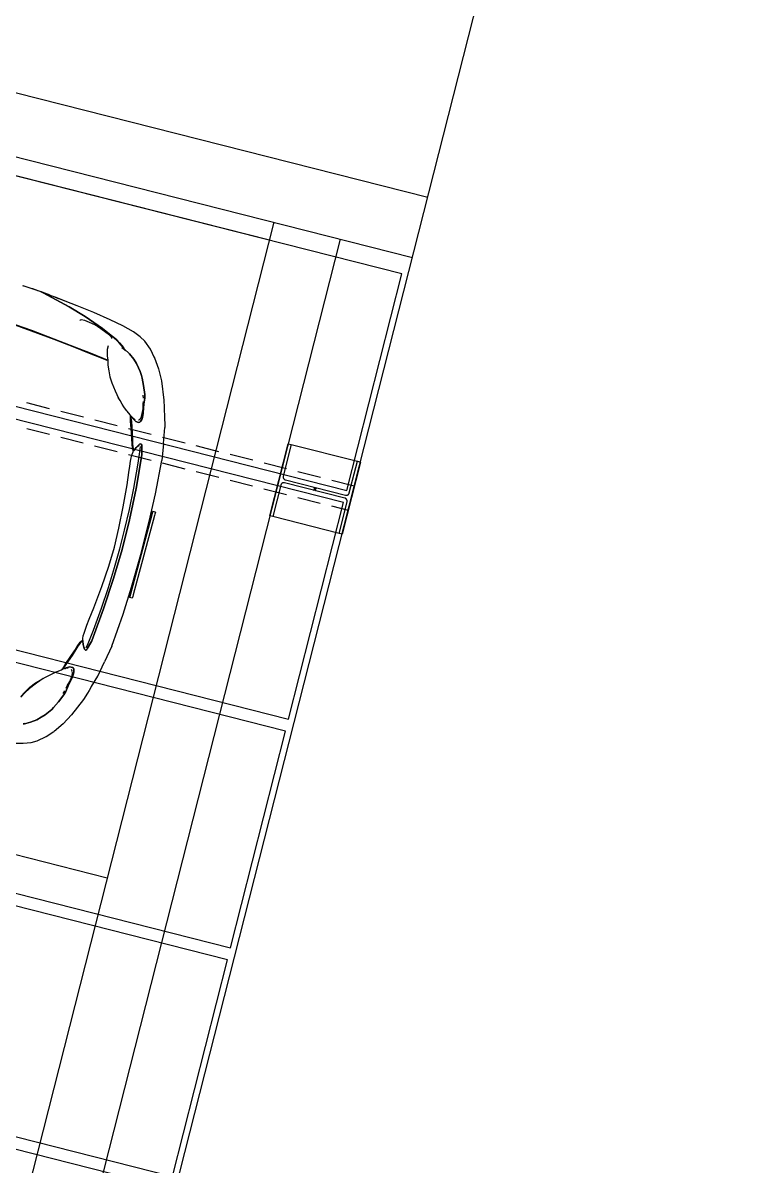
# Model space of a CAD drawing. Header units: inches. Extents: x 6322 to 85903, y -36042 to 7673.
# Drawn here: x 78291.2 to 78407.3, y 1831 to 2015.1 of the extents above; entities that cross this region are included whole.
import ezdxf

# ---------------------------------------------------------------- set-up
doc = ezdxf.new("R2010")
doc.units = ezdxf.units.IN
doc.header["$LTSCALE"] = 10
doc.linetypes.add('Amconstr', pattern=[9999, 9999, 0])
doc.linetypes.add('HIDDEN2', pattern=[0.1875, 0.125, -0.0625])
for name, color, linetype in [('ADSK_ASSOC_ENTITY_BACKUPS', 7, 'Continuous'), ('afaq', 6, 'Continuous'), ('CAR1', 250, 'Continuous'), ('PARK LINE', 2, 'Continuous'), ('SHADE COL', 7, 'Continuous'), ('SHADE I SEC BEAM', 11, 'HIDDEN2'), ('SOLAR PANEL', 10, 'Continuous')]:
    doc.layers.add(name, color=color, linetype=linetype)

# ---------------------------------------------------------------- blocks, each defined once
blk = doc.blocks.new('A$C66fa2cac')
at = {"layer": 'SHADE COL', "color": 1, "linetype": 'Amconstr', "lineweight": 25}
for p, q in [((-5.5, 6), (5.5, 6)), ((-0.25, 0.25), (0.25, -0.25)), ((0.25, 0.25), (-0.25, -0.25)), ((5.5, -6), (-5.5, -6))]:
    blk.add_line(p, q, dxfattribs=at)
at = {"layer": 'SHADE COL', "linetype": 'Amconstr', "lineweight": 25}
blk.add_lwpolyline([(-6, -6), (-6, 6), (-5.5, 6), (-5.5, 0.75, 0.414214), (-5, 0.25), (5, 0.25, 0.414214), (5.5, 0.75), (5.5, 6), (6, 6), (6, -6), (5.5, -6), (5.5, -0.75, 0.414214), (5, -0.25), (-5, -0.25, 0.414214), (-5.5, -0.75), (-5.5, -6), (-6, -6)], format="xyb", dxfattribs=at)
blk = doc.blocks.new('*U106')
at = {"layer": 'SHADE COL', "linetype": 'Amconstr', "lineweight": 25, "xscale": -1, "rotation": 345.7461911167138}
blk.add_blockref('A$C66fa2cac', (-5.82, 1.48), dxfattribs=at)
blk = doc.blocks.new('*U87')
at = {"layer": 'SHADE COL', "color": 0, "linetype": 'ByBlock', "lineweight": -2}
blk.add_blockref('*U106', (-168.41, -662.94), dxfattribs=at)
blk = doc.blocks.new('*U180')
at = {"layer": 'SOLAR PANEL'}
blk.add_lwpolyline([(-39, 18), (-39, -18), (39, -18), (39, 18)], close=True, dxfattribs=at)
blk = doc.blocks.new('*U179')
at = {"layer": 'SOLAR PANEL', "color": 0, "linetype": 'ByBlock', "lineweight": -2}
for p in [(160, 722), (160, 684), (160, 646), (160, 608), (160, 570)]:
    blk.add_blockref('*U180', p, dxfattribs=at)
blk = doc.blocks.new('*U85')
at = {"layer": 'SOLAR PANEL', "xscale": -1, "rotation": 165.7461911174656}
blk.add_blockref('*U179', (-184.49, 86.07), dxfattribs=at)
blk = doc.blocks.new('*U86')
at = {"layer": 'ADSK_ASSOC_ENTITY_BACKUPS', "linetype": 'Amconstr', "lineweight": 25}
blk.add_blockref('*U85', (0, 0), dxfattribs=at)
at = {"layer": 'SOLAR PANEL', "color": 0, "linetype": 'ByBlock', "lineweight": -2}
blk.add_blockref('*U85', (0, 0), dxfattribs=at)
blk = doc.blocks.new('*U83')
at = {"layer": 'SHADE I SEC BEAM', "ltscale": 3}
blk.add_lwpolyline([(-0.49, -1.94), (-232.13, 56.91), (-231.15, 60.78), (0.49, 1.94)], close=True, dxfattribs=at)
blk = doc.blocks.new('*U84')
at = {"layer": 'SHADE I SEC BEAM', "color": 0, "linetype": 'ByBlock', "lineweight": -2}
blk.add_blockref('*U83', (-168.41, -662.94), dxfattribs=at)
blk = doc.blocks.new('*U158')
at = {"layer": 'PARK LINE', "linetype": 'Amconstr', "lineweight": 25}
blk.add_line((-22.29, 5.66), (-218.07, 55.4), dxfattribs=at)
blk = doc.blocks.new('*U159')
at = {"layer": 'PARK LINE', "color": 0, "linetype": 'ByBlock', "lineweight": -2}
for p in [(-156.59, -616.42), (-182.69, -719.16)]:
    blk.add_blockref('*U158', p, dxfattribs=at)
blk = doc.blocks.new('A$C6e495745')
at = {"layer": 'CAR1'}
for p, q in [((9.71, 75.6), (8.8, 75.09)), ((10.92, 76.06), (9.71, 75.6)), ((12.86, 76.56), (10.92, 76.06)), ((7.59, 74.06), (6.61, 72.93)), ((8.8, 75.09), (7.59, 74.06)), ((5.51, 71.36), (6.59, 72.91)), ((9.16, 71.26), (9.77, 71.85)), ((9.77, 71.85), (9.16, 71.26)), ((9.77, 71.85), (10.64, 72.46)), ((10.64, 72.46), (9.77, 71.85)), ((10.64, 72.46), (11.67, 73.07)), ((11.67, 73.07), (10.64, 72.46)), ((11.72, 72.99), (11.49, 72.87)), ((4.55, 69.63), (5.51, 71.36)), ((7.85, 69.6), (8.25, 70.16)), ((8.25, 70.16), (7.85, 69.6)), ((8.25, 70.16), (8.67, 70.71)), ((8.67, 70.71), (8.25, 70.16)), ((8.67, 70.71), (9.16, 71.26)), ((9.16, 71.26), (8.67, 70.71)), ((3.35, 66.7), (4.55, 69.63)), ((7.13, 68.13), (7.67, 69.2)), ((7.67, 69.2), (7.13, 68.13)), ((7.67, 69.2), (7.85, 69.6)), ((7.85, 69.6), (7.67, 69.2)), ((12.73, 68.11), (13.17, 68.99)), ((12.82, 68.11), (13.2, 68.87)), ((3.01, 65.57), (3.35, 66.7)), ((6.44, 66.23), (6.59, 66.8)), ((6.59, 66.8), (6.44, 66.23)), ((6.59, 66.8), (7.13, 68.13)), ((7.13, 68.13), (6.59, 66.8)), ((6.77, 66.63), (6.63, 66.15)), ((11.36, 66.14), (12.2, 67.25)), ((12.18, 67.06), (11.49, 66.16)), ((12.18, 67.06), (12.82, 68.11)), ((12.18, 67.06), (12.18, 67.06)), ((12.2, 67.25), (12.73, 68.11)), ((2.63, 64.37), (2.66, 64.45)), ((2.66, 64.45), (2.85, 65.07)), ((2.85, 65.07), (3.01, 65.57)), ((6.02, 63.83), (6.19, 64.68)), ((6.19, 64.68), (6.02, 63.83)), ((6.24, 64.51), (6.14, 63.46)), ((6.19, 64.68), (6.3, 65.24)), ((6.3, 65.24), (6.19, 64.68)), ((6.43, 65.3), (6.24, 64.51)), ((6.3, 65.24), (6.44, 66.23)), ((6.44, 66.23), (6.3, 65.24)), ((6.51, 65.66), (6.43, 65.3)), ((10.17, 64.82), (9.66, 64.36)), ((10.6, 65.24), (10.17, 64.82)), ((10.51, 65.15), (11.36, 66.14)), ((11.49, 66.16), (10.6, 65.24)), ((2.63, 64.37), (2.07, 62.49)), ((5.96, 63.12), (6.02, 63.83)), ((6.02, 63.83), (5.96, 63.12)), ((6, 62.8), (5.96, 63.12)), ((5.96, 63.12), (6, 62.8)), ((6.12, 62.41), (6, 62.8)), ((6, 62.8), (6.12, 62.41)), ((6.14, 63.46), (6.18, 63.06)), ((6.18, 63.06), (6.25, 62.85)), ((6.27, 62.8), (6.38, 62.63)), ((6.38, 62.63), (6.49, 62.57)), ((7.04, 62.51), (7.37, 62.62)), ((7.36, 62.56), (7.89, 62.9)), ((7.37, 62.62), (7.77, 62.85)), ((7.86, 62.82), (7.38, 62.51)), ((7.38, 62.51), (7.86, 62.82)), ((7.45, 62.66), (7.44, 62.66)), ((7.48, 62.67), (7.45, 62.66)), ((7.53, 62.03), (7.86, 62.82)), ((7.9, 62.89), (7.65, 62.05)), ((7.77, 62.85), (7.99, 62.99)), ((7.85, 62.8), (7.87, 62.8)), ((7.86, 62.82), (7.89, 62.9)), ((7.87, 62.85), (7.89, 62.86)), ((7.88, 62.86), (7.9, 62.87)), ((7.89, 62.9), (7.92, 62.91)), ((8.01, 63.01), (7.9, 62.89)), ((8.6, 63.47), (8.01, 63.01)), ((8.75, 63.57), (8.6, 63.47)), ((9.3, 64.02), (8.75, 63.57)), ((9.66, 64.36), (9.3, 64.02)), ((2.07, 62.49), (1.64, 59.96)), ((6.2, 62.29), (6.12, 62.41)), ((6.12, 62.41), (6.2, 62.29)), ((6.37, 62.21), (6.2, 62.29)), ((6.2, 62.29), (6.37, 62.21)), ((6.85, 62.24), (6.37, 62.21)), ((6.37, 62.21), (6.85, 62.24)), ((7.38, 62.51), (6.85, 62.24)), ((6.85, 62.24), (7.38, 62.51)), ((6.96, 60.35), (7.53, 62.03)), ((7.65, 62.05), (7.04, 60.35)), ((1.19, 57.26), (1.64, 59.96)), ((4.94, 58.8), (5.05, 58.95)), ((5.05, 58.95), (4.94, 58.8)), ((5.05, 58.95), (5.11, 58.97)), ((5.11, 58.97), (5.05, 58.95)), ((5.11, 58.97), (5.3, 58.83)), ((5.3, 58.83), (5.11, 58.97)), ((6.43, 58.67), (6.61, 59.27)), ((6.69, 59.29), (6.47, 58.58)), ((6.61, 59.27), (6.96, 60.35)), ((7.04, 60.35), (6.69, 59.29)), ((1.19, 57.26), (0.73, 51.79)), ((4, 51.79), (4.51, 57.27)), ((4.51, 57.27), (4, 51.79)), ((4.51, 57.27), (4.8, 58.37)), ((4.8, 58.37), (4.51, 57.27)), ((4.9, 57.26), (4.69, 55.5)), ((4.8, 58.37), (4.87, 58.58)), ((4.87, 58.58), (4.8, 58.37)), ((4.87, 58.58), (4.94, 58.8)), ((4.94, 58.8), (4.87, 58.58)), ((5, 58.09), (4.9, 57.26)), ((5.08, 58.52), (5, 58.09)), ((5.29, 58.67), (5.47, 58.52)), ((5.3, 58.83), (5.46, 58.57)), ((5.46, 58.57), (5.3, 58.83)), ((5.46, 58.57), (5.71, 58.18)), ((5.71, 58.18), (5.46, 58.57)), ((5.47, 58.52), (5.63, 58.25)), ((5.63, 58.25), (5.75, 58.07)), ((5.71, 58.18), (5.9, 57.67)), ((5.9, 57.67), (5.71, 58.18)), ((5.9, 57.67), (5.93, 57.56)), ((5.93, 57.56), (5.9, 57.67)), ((5.93, 57.56), (6.22, 58.11)), ((6, 57.56), (5.93, 57.56)), ((6.23, 57.96), (5.95, 57.47)), ((5.95, 57.47), (6.01, 57.26)), ((6, 57.56), (6, 57.55)), ((6.01, 57.26), (6.05, 56.83)), ((6.22, 58.11), (6.43, 58.67)), ((6.47, 58.58), (6.23, 57.96)), ((4.69, 55.5), (4.37, 51.76)), ((5.99, 55.86), (5.92, 55.04)), ((6.03, 56.36), (5.99, 55.86)), ((6.05, 56.83), (6.03, 56.36)), ((5.8, 54.01), (5.55, 52.03)), ((5.92, 55.04), (5.8, 54.01)), ((0.73, 51.79), (0.56, 47.23)), ((3.72, 46.64), (4, 51.79)), ((4, 51.79), (3.72, 46.64)), ((4.37, 51.76), (4.16, 48.27)), ((5.55, 52.03), (5.21, 48.4)), ((0, 48.81), (0, 48.93)), ((0, 48.93), (0.44, 48.92)), ((0, 48.62), (0, 48.81)), ((0, 48.38), (0, 48.62)), ((0, 35.14), (0, 48.38)), ((0.44, 48.92), (0.44, 48.8)), ((0.44, 48.8), (0.44, 48.92)), ((0.44, 48.8), (0.44, 48.6)), ((0.44, 48.61), (0.44, 48.8)), ((0.44, 48.39), (0.44, 48.61)), ((0.44, 48.6), (0.44, 48.38)), ((0.44, 35.14), (0.44, 48.39)), ((0.44, 48.38), (0.44, 35.14)), ((4.16, 48.27), (4.03, 44.87)), ((5.21, 48.4), (4.99, 44.91)), ((0.56, 47.23), (0.5, 41.76)), ((3.62, 41.76), (3.72, 46.64)), ((3.72, 46.64), (3.62, 41.76)), ((4.03, 44.87), (3.99, 41.76)), ((4.99, 44.91), (4.91, 41.76)), ((0.5, 41.76), (0.56, 36.29)), ((3.72, 36.88), (3.62, 41.76)), ((3.62, 41.76), (3.72, 36.88)), ((3.99, 41.76), (4.03, 38.65)), ((4.91, 41.76), (4.99, 38.61)), ((4, 31.73), (3.72, 36.88)), ((3.72, 36.88), (4, 31.73)), ((4.03, 38.65), (4.16, 35.25)), ((4.99, 38.61), (5.21, 35.11)), ((0, 34.93), (0, 35.14)), ((0.44, 34.93), (0.44, 35.14)), ((0.44, 35.14), (0.44, 34.91)), ((0.56, 36.29), (0.73, 31.73)), ((4.16, 35.25), (4.37, 31.76)), ((5.21, 35.11), (5.55, 31.49)), ((0, 34.74), (0, 34.93)), ((0, 34.6), (0, 34.74)), ((0, 34.6), (0.44, 34.6)), ((0, 34.6), (0.44, 34.6)), ((0.44, 34.73), (0.44, 34.93)), ((0.44, 34.91), (0.44, 34.72)), ((0.44, 34.6), (0.44, 34.73)), ((0.44, 34.72), (0.44, 34.6)), ((0.44, 34.6), (0.44, 34.6)), ((0.73, 31.73), (1.19, 26.26)), ((4.51, 26.25), (4, 31.73)), ((4, 31.73), (4.51, 26.25)), ((4.37, 31.76), (4.69, 28.02)), ((5.55, 31.49), (5.8, 29.51)), ((5.8, 29.51), (5.92, 28.48)), ((4.69, 28.02), (4.9, 26.25)), ((5.92, 28.48), (5.99, 27.66)), ((5.99, 27.66), (6.03, 27.16)), ((1.64, 23.56), (1.19, 26.26)), ((4.8, 25.15), (4.51, 26.25)), ((4.51, 26.25), (4.8, 25.15)), ((4.9, 26.25), (5, 25.43)), ((5.9, 25.85), (5.71, 25.34)), ((5.71, 25.34), (5.9, 25.85)), ((5.93, 25.96), (5.9, 25.85)), ((5.9, 25.85), (5.93, 25.96)), ((6.22, 25.41), (5.93, 25.96)), ((5.93, 25.96), (6, 25.96)), ((6.01, 26.26), (5.95, 26.04)), ((5.95, 26.04), (6.23, 25.56)), ((6, 25.97), (6, 25.96)), ((6.05, 26.69), (6.01, 26.26)), ((6.03, 27.16), (6.05, 26.69)), ((4.87, 24.94), (4.8, 25.15)), ((4.8, 25.15), (4.87, 24.94)), ((4.94, 24.72), (4.87, 24.94)), ((4.87, 24.94), (4.94, 24.72)), ((5.05, 24.57), (4.94, 24.72)), ((4.94, 24.72), (5.05, 24.57)), ((5, 25.43), (5.08, 24.99)), ((5.11, 24.55), (5.05, 24.57)), ((5.05, 24.57), (5.11, 24.55)), ((5.3, 24.69), (5.11, 24.55)), ((5.11, 24.55), (5.3, 24.69)), ((5.47, 25), (5.29, 24.85)), ((5.46, 24.95), (5.3, 24.69)), ((5.3, 24.69), (5.46, 24.95)), ((5.71, 25.34), (5.46, 24.95)), ((5.46, 24.95), (5.71, 25.34)), ((5.63, 25.26), (5.47, 25)), ((5.75, 25.45), (5.63, 25.26)), ((6.43, 24.85), (6.22, 25.41)), ((6.23, 25.56), (6.47, 24.94)), ((6.61, 24.25), (6.43, 24.85)), ((6.47, 24.94), (6.69, 24.23)), ((6.96, 23.17), (6.61, 24.25)), ((6.69, 24.23), (7.04, 23.17)), ((1.64, 23.56), (2.07, 21.03)), ((7.53, 21.49), (6.96, 23.17)), ((7.04, 23.17), (7.65, 21.47)), ((2.65, 19.1), (2.07, 21.03)), ((6, 20.72), (5.96, 20.4)), ((5.96, 20.4), (6, 20.72)), ((5.96, 20.4), (6.02, 19.68)), ((6.02, 19.68), (5.96, 20.4)), ((6.12, 21.11), (6, 20.72)), ((6, 20.72), (6.12, 21.11)), ((6.2, 21.23), (6.12, 21.11)), ((6.12, 21.11), (6.2, 21.23)), ((6.18, 20.46), (6.14, 20.06)), ((6.25, 20.67), (6.18, 20.46)), ((6.37, 21.31), (6.2, 21.23)), ((6.2, 21.23), (6.37, 21.31)), ((6.38, 20.89), (6.27, 20.71)), ((6.85, 21.28), (6.37, 21.31)), ((6.37, 21.31), (6.85, 21.28)), ((6.5, 20.95), (6.38, 20.89)), ((7.38, 21.01), (6.85, 21.28)), ((6.85, 21.28), (7.38, 21.01)), ((7.37, 20.9), (7.04, 21.01)), ((7.77, 20.67), (7.37, 20.9)), ((7.86, 20.7), (7.38, 21.01)), ((7.38, 21.01), (7.86, 20.7)), ((7.86, 20.7), (7.53, 21.49)), ((7.65, 21.47), (7.9, 20.63)), ((7.99, 20.53), (7.77, 20.67)), ((7.89, 20.62), (7.86, 20.7)), ((7.92, 20.61), (7.89, 20.62)), ((7.9, 20.63), (8.01, 20.51)), ((8.01, 20.51), (8.6, 20.05)), ((2.66, 19.07), (2.63, 19.14)), ((2.85, 18.45), (2.66, 19.07)), ((3.01, 17.94), (2.85, 18.45)), ((6.02, 19.68), (6.19, 18.84)), ((6.19, 18.84), (6.02, 19.68)), ((6.14, 20.06), (6.24, 19.01)), ((6.19, 18.84), (6.3, 18.28)), ((6.3, 18.28), (6.19, 18.84)), ((6.24, 19.01), (6.43, 18.21)), ((8.6, 20.05), (8.75, 19.95)), ((8.75, 19.95), (9.3, 19.49)), ((9.3, 19.49), (9.66, 19.16)), ((9.66, 19.16), (10.17, 18.7)), ((10.17, 18.7), (10.6, 18.28)), ((3.35, 16.82), (3.01, 17.94)), ((4.55, 13.89), (3.35, 16.82)), ((6.3, 18.28), (6.44, 17.28)), ((6.44, 17.28), (6.3, 18.28)), ((6.43, 18.21), (6.51, 17.85)), ((6.44, 17.28), (6.59, 16.71)), ((6.59, 16.71), (6.44, 17.28)), ((6.59, 16.71), (7.13, 15.39)), ((7.13, 15.39), (6.59, 16.71)), ((6.63, 17.37), (6.77, 16.89)), ((11.36, 17.37), (10.5, 18.37)), ((12.2, 16.27), (11.36, 17.37)), ((7.13, 15.39), (7.67, 14.32)), ((7.67, 14.32), (7.13, 15.39)), ((12.73, 15.41), (12.2, 16.27)), ((13.17, 14.53), (12.73, 15.41)), ((5.51, 12.16), (4.55, 13.89)), ((7.67, 14.32), (7.85, 13.92)), ((7.85, 13.92), (7.67, 14.32)), ((7.85, 13.92), (8.25, 13.36)), ((8.25, 13.36), (7.85, 13.92)), ((8.25, 13.36), (8.67, 12.81)), ((8.67, 12.81), (8.25, 13.36)), ((13.53, 13.69), (13.17, 14.53)), ((13.77, 12.94), (13.53, 13.69)), ((13.72, 12.93), (13.72, 12.94)), ((14.55, 12.83), (13.72, 12.93)), ((13.72, 12.93), (13.96, 12.28)), ((13.73, 12.93), (13.72, 12.93)), ((13.77, 12.93), (13.77, 12.94)), ((13.83, 13.01), (14.69, 12.9)), ((13.83, 13.01), (13.83, 13.01)), ((13.86, 12.94), (13.84, 13.01)), ((13.87, 12.92), (13.86, 12.94)), ((13.89, 12.93), (13.86, 12.93)), ((13.97, 12.99), (13.99, 12.92)), ((14.04, 12.93), (13.98, 12.93)), ((14.04, 12.98), (14.04, 12.93)), ((14.69, 12.9), (15.87, 12.76)), ((6.59, 10.61), (5.51, 12.16)), ((8.67, 12.81), (9.16, 12.26)), ((9.16, 12.26), (8.67, 12.81)), ((9.16, 12.26), (9.77, 11.67)), ((9.77, 11.67), (9.16, 12.26)), ((9.77, 11.67), (10.64, 11.06)), ((10.64, 11.06), (9.77, 11.67)), ((10.64, 11.06), (11.67, 10.45)), ((11.67, 10.45), (10.64, 11.06)), ((13.96, 12.28), (14.12, 11.73)), ((14.12, 11.73), (14.26, 11.22)), ((14.26, 11.22), (14.27, 10.64)), ((16.81, 12.54), (14.55, 12.83)), ((15.87, 12.76), (17.19, 12.6)), ((19.49, 12.22), (16.81, 12.54)), ((17.19, 12.6), (19.43, 12.34)), ((19.43, 12.34), (22.96, 11.97)), ((23.02, 11.85), (19.49, 12.22)), ((22.96, 11.97), (26.83, 11.6)), ((23.02, 11.85), (23.02, 11.85)), ((26.89, 11.48), (23.03, 11.85)), ((23.03, 11.85), (23.03, 11.85)), ((26.83, 11.6), (30.9, 11.26)), ((30.95, 11.13), (26.89, 11.48)), ((6.7, 10.48), (6.59, 10.61)), ((6.59, 10.6), (7.59, 9.46)), ((7.59, 9.46), (8.8, 8.43)), ((11.71, 10.52), (11.39, 10.71)), ((11.48, 10.66), (11.72, 10.53)), ((11.67, 10.45), (11.71, 10.52)), ((11.73, 10.48), (11.67, 10.45)), ((11.67, 10.45), (11.84, 10.31)), ((11.84, 10.31), (11.67, 10.45)), ((11.72, 10.53), (11.85, 10.48)), ((11.78, 10.5), (11.73, 10.48)), ((11.78, 10.39), (11.73, 10.48)), ((12.11, 10.39), (11.78, 10.5)), ((11.78, 10.39), (11.89, 10.31)), ((11.84, 10.31), (12.18, 10.07)), ((12.18, 10.07), (11.84, 10.31)), ((12.77, 9.7), (11.89, 10.31)), ((11.89, 10.31), (12.3, 10.03)), ((12.18, 10.07), (12.68, 9.73)), ((12.68, 9.73), (12.18, 10.07)), ((12.3, 10.03), (12.77, 9.7)), ((12.68, 9.73), (13.21, 9.39)), ((13.21, 9.39), (12.68, 9.73)), ((14.03, 9.04), (12.77, 9.7)), ((12.77, 9.7), (13.3, 9.37)), ((13.21, 9.39), (14, 9.03)), ((14, 9.03), (13.21, 9.39)), ((13.3, 9.37), (14.03, 9.04)), ((14.14, 9.25), (14.1, 9.38)), ((14.14, 9.25), (14.17, 9.2)), ((8.8, 8.43), (9.71, 7.92)), ((9.71, 7.92), (10.92, 7.46)), ((10.92, 7.46), (12.86, 6.96)), ((14, 9.03), (15.93, 8.21)), ((15.93, 8.21), (14, 9.03)), ((14.03, 9.04), (16.03, 8.19)), ((14.17, 9.2), (14.32, 9.1)), ((14.32, 9.1), (14.53, 8.99)), ((14.53, 8.99), (16.13, 8.35)), ((15.93, 8.21), (19.11, 7.1)), ((19.11, 7.1), (15.93, 8.21)), ((16.03, 8.19), (19.15, 7.11)), ((16.13, 8.35), (16.51, 8.21)), ((16.51, 8.21), (16.76, 8.12)), ((16.76, 8.12), (16.98, 8.05)), ((16.98, 8.05), (17.24, 7.98)), ((17.24, 7.98), (18.17, 7.84)), ((18.17, 7.84), (18.99, 7.74)), ((18.99, 7.74), (19.57, 7.75)), ((19.57, 7.75), (19.72, 7.84)), ((19.72, 7.84), (19.74, 7.94)), ((12.86, 6.96), (15.07, 6.53)), ((15.07, 6.53), (17.94, 6.1)), ((17.94, 6.1), (20.77, 5.76)), ((19.11, 7.1), (21.99, 6.27)), ((21.99, 6.27), (19.11, 7.1)), ((19.15, 7.11), (22.03, 6.28)), ((20.77, 5.76), (24.91, 5.3)), ((21.99, 6.27), (26.64, 5.15)), ((26.64, 5.15), (21.99, 6.27)), ((22.03, 6.28), (26.75, 5.14)), ((22.03, 6.28), (22.03, 6.28)), ((22.66, 5.55), (24.58, 5.33)), ((24.3, 5.36), (24.06, 5.39)), ((25.74, 5.17), (24.3, 5.36)), ((25.14, 5.29), (25.52, 5.23)), ((25.6, 5.22), (25.52, 5.23)), ((25.6, 5.22), (26.84, 5.11)), ((25.74, 5.17), (26.34, 5.11)), ((26.34, 5.11), (26.94, 5.09)), ((26.64, 5.15), (26.75, 5.12)), ((26.75, 5.12), (26.64, 5.15)), ((26.75, 5.14), (26.87, 5.11)), ((26.75, 5.14), (26.75, 5.14)), ((26.75, 5.12), (26.84, 5.11)), ((26.84, 5.11), (26.75, 5.12)), ((26.84, 5.11), (26.91, 5.11)), ((26.91, 5.11), (26.84, 5.11)), ((26.87, 5.11), (28.42, 4.98)), ((26.87, 5.11), (26.88, 5.11)), ((26.87, 5.11), (26.96, 5.1)), ((26.94, 5.09), (27.57, 5.05)), ((26.96, 5.1), (28.49, 4.97)), ((28.42, 4.98), (28.49, 4.97)), ((28.49, 4.97), (30.04, 4.88)), ((30.13, 4.87), (30.04, 4.88))]:
    blk.add_line(p, q, dxfattribs=at)

msp = doc.modelspace()

# ---------------------------------------------------------------- linework, layer by layer
at = {"layer": 'afaq', "lineweight": -3}
for p, q in [((78331.63308, 1982.99054), (78147.46222, 1258.01806)), ((78342.29444, 1980.28215), (78158.12358, 1255.30967))]:
    msp.add_line(p, q, dxfattribs=at)
for points in [[(78407.34268, 2144.2794), (78219.31506, 2192.04564, 0.414213562), (78168.2669, 2161.67977), (78141.4379, 2056.06974, 0.414213562), (78158.78982, 2026.89937), (78353.92502, 1977.32754)], [(78394.54221, 2137.21358), (78216.85288, 2182.35349, 0.414213562), (78177.95905, 2159.2176), (78151.13004, 2053.60757, 0.414213562), (78161.252, 2036.59152), (78356.38719, 1987.01968)]]:
    msp.add_lwpolyline(points, format="xyb", dxfattribs=at)
msp.add_lwpolyline([(77643.8331, -817.88721), (78397.00439, 2146.90572)], dxfattribs=at)

# ---------------------------------------------------------------- block references
at = {"layer": 'CAR1', "rotation": 164.9497587353136}
msp.add_blockref('A$C6e495745', (78321.52569, 1969.68856), dxfattribs=at)
at = {"layer": 'PARK LINE', "linetype": 'Amconstr', "lineweight": 25, "xscale": -1, "rotation": 151.4923822348115}
msp.add_blockref('*U159', (78170.49281, 1255.2627), dxfattribs=at)
at = {"layer": 'SHADE COL', "linetype": 'Amconstr', "lineweight": 25, "xscale": -1, "rotation": 151.4923822349141}
msp.add_blockref('*U87', (78175.66338, 1275.61621), dxfattribs=at)
at = {"layer": 'SHADE I SEC BEAM', "linetype": 'Amconstr', "lineweight": 25, "xscale": -1, "rotation": 151.4923822347902}
msp.add_blockref('*U84', (78175.66338, 1275.61621), dxfattribs=at)
at = {"layer": 'SOLAR PANEL', "linetype": 'Amconstr', "lineweight": 25, "xscale": -1, "rotation": 151.4923822348075}
msp.add_blockref('*U86', (78180.34152, 1294.03128), dxfattribs=at)

doc.saveas('drawing.dxf')
